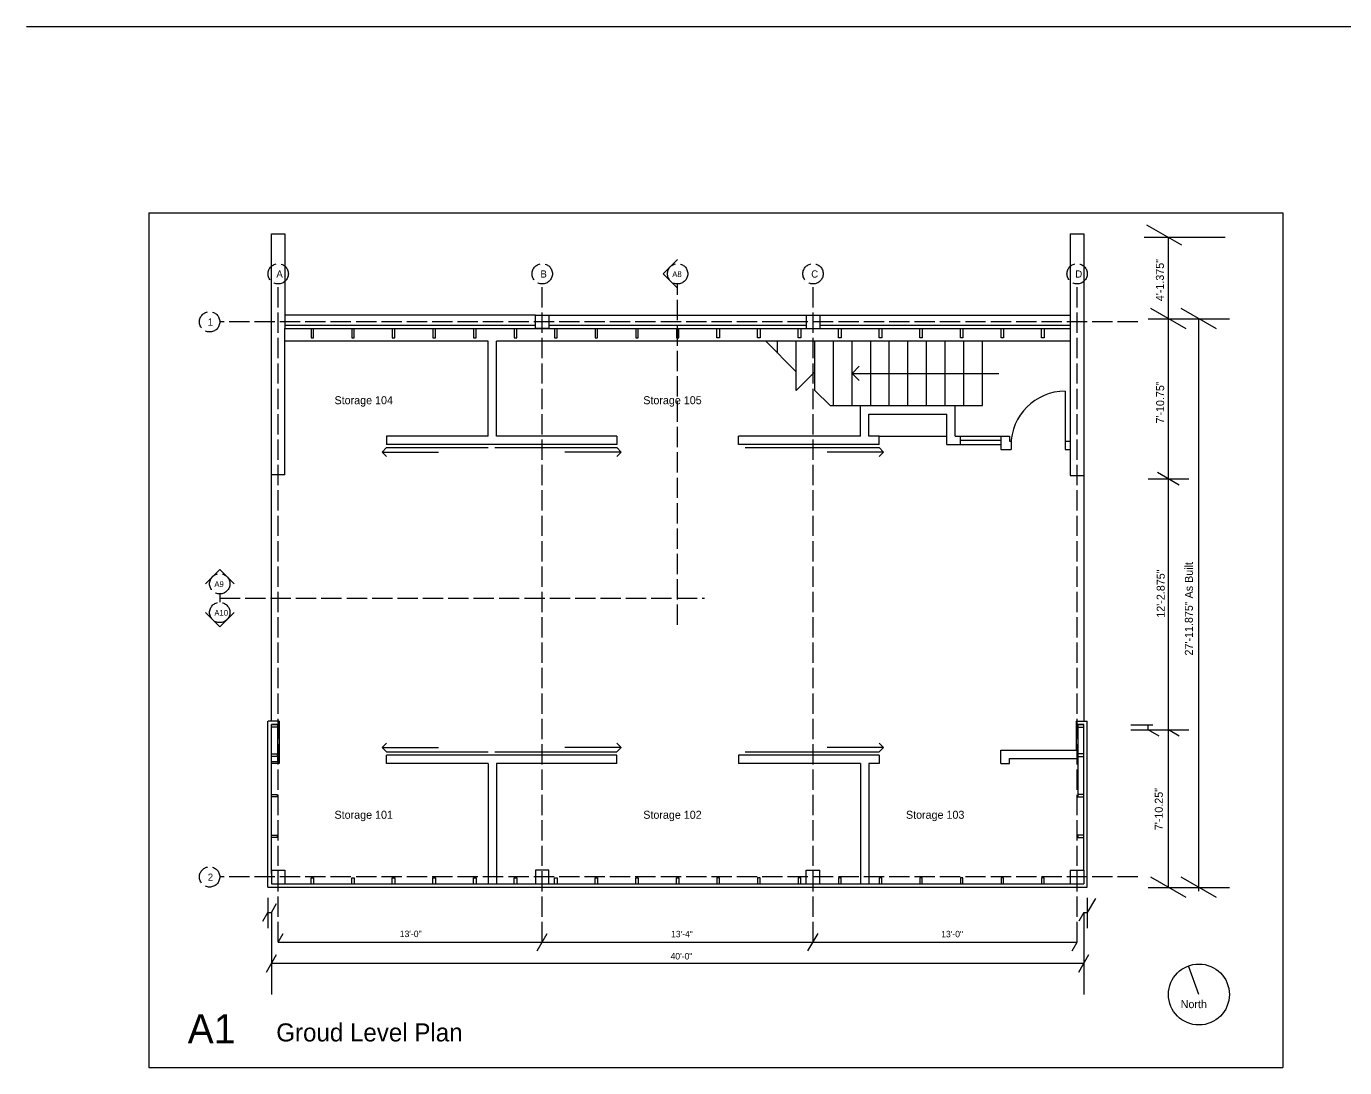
# Model space of a CAD drawing. Header units: inches. Extents: x 1267 to 6358, y -2516 to 3346.
# Drawn here: x 1267 to 2046, y 2730 to 3346 of the extents above; entities that cross this region are included whole.
import ezdxf

# ---------------------------------------------------------------- set-up
doc = ezdxf.new("R2010")
doc.units = ezdxf.units.IN
doc.header["$MEASUREMENT"] = 0
doc.linetypes.add('ACAD_ISO02W100', pattern=[15, 12, -3])
for name, color, linetype in [('const', 7, 'Continuous'), ('e1', 7, 'Continuous'), ('e2', 251, 'Continuous'), ('glass', 172, 'Continuous'), ('grid', 252, 'ACAD_ISO02W100'), ('millwork', 254, 'Continuous'), ('stairs', 140, 'Continuous'), ('walls', 7, 'Continuous')]:
    doc.layers.add(name, color=color, linetype=linetype)

msp = doc.modelspace()

# ---------------------------------------------------------------- linework, layer by layer
for p, q in [((1339.81, 3235.35), (2009.95, 3235.35)), ((1339.81, 3235.35), (1339.81, 2730.34)), ((2009.95, 3235.35), (2009.95, 2730.34)), ((1339.81, 2730.34), (2009.95, 2730.34))]:
    msp.add_line(p, q)
at = {"layer": 'const'}
for p, q in [((1950.25, 3216.22), (1929.47, 3228.22)), ((1975.86, 3220.82), (1927.86, 3220.82)), ((1942.29, 2836.82), (1942.29, 3220.82)), ((1952.68, 3166.82), (1931.9, 3178.82)), ((1970.68, 3166.82), (1949.9, 3178.82)), ((1930.29, 3172.82), (1978.29, 3172.82)), ((1960.29, 2834.62), (1960.29, 3172.82)), ((1930.29, 3078.32), (1954.29, 3078.32)), ((1948.73, 3074.6), (1935.85, 3082.04)), ((1920.14, 2932.82), (1933.17, 2932.82)), ((1920.14, 2929.94), (1954.29, 2929.94)), ((1930.29, 2929.94), (1930.29, 2932.82)), ((1936.73, 2926.22), (1930.29, 2929.94)), ((1948.73, 2926.22), (1942.29, 2929.94)), ((1930.29, 2836.82), (1978.29, 2836.82)), ((1952.68, 2830.82), (1931.9, 2842.82)), ((1970.68, 2830.82), (1949.9, 2842.82)), ((1899.15, 2830.36), (1894.35, 2822.04)), ((1407.25, 2816.85), (1410.25, 2822.04)), ((1410.25, 2822.04), (1412.3, 2822.04)), ((1412.3, 2822.04), (1415.3, 2827.24)), ((1412.3, 2822.04), (1412.3, 2773.55)), ((1892.3, 2822.04), (1889.3, 2816.85)), ((1892.3, 2822.04), (1892.3, 2773.55)), ((1892.3, 2822.04), (1894.35, 2822.04)), ((1416.3, 2804.48), (1419.3, 2809.68)), ((1416.3, 2804.48), (1888.33, 2804.48)), ((1569.3, 2799.29), (1575.3, 2809.68)), ((1729.3, 2799.29), (1735.3, 2809.68)), ((1885.33, 2799.29), (1888.33, 2804.48)), ((1409.3, 2786.82), (1415.3, 2797.21)), ((1889.3, 2786.82), (1895.3, 2797.21)), ((1412.3, 2792.02), (1892.3, 2792.02))]:
    msp.add_line(p, q, dxfattribs=at)
at = {"layer": 'e1'}
msp.add_line((1267.49, 3345.59), (6357.66, 3345.59), dxfattribs=at)
msp.add_circle((1960.29, 2773.55), 18, dxfattribs=at)
at = {"layer": 'e2'}
for p, q in [((1568.29, 3175.01), (1420.3, 3175.01)), ((1576.29, 3175.01), (1728.27, 3175.01)), ((1736.27, 3175.01), (1884.3, 3175.01)), ((1412.3, 2935.01), (1412.3, 3080.51)), ((1892.3, 3080.26), (1892.3, 2935.01))]:
    msp.add_line(p, q, dxfattribs=at)
at = {"layer": 'glass'}
msp.add_line((1819.3, 3101.01), (1843.3, 3101.01), dxfattribs=at)
at = {"layer": 'grid'}
for p, q in [((1416.3, 2804.48), (1416.3, 3193.41)), ((1572.3, 2804.48), (1572.3, 3193.41)), ((1652.3, 2991.92), (1652.3, 3193.41)), ((1732.3, 2804.48), (1732.3, 3193.41)), ((1888.33, 2804.48), (1888.33, 3193.41)), ((1924.29, 3171.01), (1381.76, 3171.01)), ((1381.76, 3010.25), (1381.76, 3005.28)), ((1381.76, 3007.76), (1668.14, 3007.76)), ((1924.29, 2843.01), (1381.76, 2843.01))]:
    msp.add_line(p, q, dxfattribs=at)
for centre in [(1416.3, 3199.41), (1572.3, 3199.41), (1652.3, 3199.41), (1732.3, 3199.41), (1888.33, 3199.41), (1375.76, 3171.01), (1381.76, 3016.25), (1381.76, 2999.28), (1375.76, 2843.01)]:
    msp.add_circle(centre, 6, dxfattribs=at)
at = {"layer": 'millwork'}
for p, q in [((1881.3, 3130.01), (1881.3, 3098.01)), ((1771.3, 3103.51), (1811.3, 3103.51)), ((1819.3, 3103.51), (1843.3, 3103.51)), ((1480.3, 3096.68), (1540.3, 3096.68)), ((1544.3, 3096.68), (1616.3, 3096.68)), ((1692.3, 3096.68), (1771.3, 3096.68)), ((1819.3, 3098.51), (1843.3, 3098.51)), ((1480.3, 2916.85), (1540.3, 2916.85)), ((1544.3, 2916.85), (1616.3, 2916.85)), ((1692.3, 2916.85), (1771.3, 2916.85))]:
    msp.add_line(p, q, dxfattribs=at)
msp.add_arc((1881.3, 3098.01), 32, 90, 180, dxfattribs=at)
at = {"layer": 'stairs'}
for p, q in [((1722.37, 3141.51), (1704.37, 3159.51)), ((1711.37, 3152.51), (1711.37, 3159.51)), ((1722.37, 3130.51), (1722.37, 3159.51)), ((1733.37, 3130.51), (1733.37, 3159.51)), ((1744.37, 3121.51), (1744.37, 3159.51)), ((1755.37, 3121.51), (1755.37, 3159.51)), ((1766.37, 3121.51), (1766.37, 3159.51)), ((1777.37, 3121.51), (1777.37, 3159.51)), ((1788.37, 3121.51), (1788.37, 3159.51)), ((1799.37, 3121.51), (1799.37, 3159.51)), ((1810.37, 3121.51), (1810.37, 3159.51)), ((1821.37, 3121.51), (1821.37, 3159.51)), ((1832.37, 3121.51), (1832.37, 3159.51)), ((1722.37, 3130.51), (1733.37, 3141.51)), ((1755.37, 3140.51), (1759.61, 3144.76)), ((1755.37, 3140.51), (1842.11, 3140.51)), ((1755.37, 3140.51), (1759.61, 3136.27)), ((1742.37, 3121.51), (1733.37, 3130.51)), ((1742.37, 3121.51), (1760.3, 3121.51)), ((1816.3, 3121.51), (1832.37, 3121.51)), ((1477.67, 3094.05), (1480.3, 3096.68)), ((1477.67, 3094.05), (1511.01, 3094.05)), ((1477.67, 3094.05), (1480.3, 3091.42)), ((1618.93, 3094.05), (1585.59, 3094.05)), ((1618.93, 3094.05), (1616.3, 3096.68)), ((1618.93, 3094.05), (1616.3, 3091.42)), ((1773.93, 3094.05), (1740.59, 3094.05)), ((1773.93, 3094.05), (1771.3, 3096.68)), ((1773.93, 3094.05), (1771.3, 3091.42)), ((1477.67, 2919.48), (1480.3, 2922.11)), ((1618.93, 2919.48), (1616.3, 2922.11)), ((1773.93, 2919.48), (1771.3, 2922.11)), ((1477.67, 2919.48), (1511.01, 2919.48)), ((1477.67, 2919.48), (1480.3, 2916.85)), ((1618.93, 2919.48), (1585.59, 2919.48)), ((1618.93, 2919.48), (1616.3, 2916.85)), ((1773.93, 2919.48), (1740.59, 2919.48)), ((1773.93, 2919.48), (1771.3, 2916.85))]:
    msp.add_line(p, q, dxfattribs=at)
at = {"layer": 'walls'}
for p, q in [((1412.3, 3080.51), (1412.3, 3223.01)), ((1412.3, 3223.01), (1420.3, 3223.01)), ((1420.3, 3223.01), (1420.3, 3175.01)), ((1884.3, 3223.01), (1884.3, 3175.01)), ((1884.3, 3223.01), (1892.3, 3223.01)), ((1892.3, 3223.01), (1892.3, 3080.26)), ((1652.3, 3207.9), (1643.82, 3199.41)), ((1652.3, 3190.93), (1643.82, 3199.41)), ((1420.3, 3175.01), (1420.3, 3167.01)), ((1568.29, 3175.01), (1576.29, 3175.01)), ((1568.29, 3167.01), (1568.29, 3175.01)), ((1576.29, 3175.01), (1576.29, 3167.01)), ((1728.27, 3175.01), (1728.27, 3167.01)), ((1728.27, 3175.01), (1736.27, 3175.01)), ((1736.27, 3175.01), (1736.27, 3167.01)), ((1884.3, 3175.01), (1884.3, 3167.01)), ((1420.3, 3169.01), (1568.29, 3169.01)), ((1420.3, 3167.01), (1884.3, 3167.01)), ((1420.3, 3080.51), (1420.3, 3167.01)), ((1576.29, 3167.01), (1568.29, 3167.01)), ((1576.29, 3169.01), (1728.27, 3169.01)), ((1728.27, 3167.01), (1736.27, 3167.01)), ((1736.27, 3169.01), (1884.3, 3169.01)), ((1884.3, 3167.01), (1884.3, 3080.26)), ((1540.3, 3159.51), (1420.3, 3159.51)), ((1540.3, 3103.51), (1540.3, 3159.51)), ((1884.3, 3159.51), (1545.3, 3159.51)), ((1545.3, 3103.51), (1545.3, 3159.51)), ((1760.3, 3121.51), (1816.3, 3121.51)), ((1760.3, 3103.51), (1760.3, 3121.51)), ((1765.3, 3116.51), (1811.3, 3116.51)), ((1765.3, 3103.51), (1765.3, 3116.51)), ((1811.3, 3098.51), (1811.3, 3116.51)), ((1816.3, 3103.51), (1816.3, 3121.51)), ((1540.3, 3103.51), (1480.3, 3103.51)), ((1480.3, 3103.51), (1480.3, 3098.51)), ((1616.3, 3103.51), (1545.3, 3103.51)), ((1616.3, 3103.51), (1616.3, 3098.51)), ((1688.3, 3098.51), (1688.3, 3103.51)), ((1760.3, 3103.51), (1688.3, 3103.51)), ((1771.3, 3103.51), (1765.3, 3103.51)), ((1771.3, 3098.51), (1771.3, 3103.51)), ((1816.3, 3103.51), (1819.3, 3103.51)), ((1819.3, 3103.51), (1819.3, 3098.51)), ((1843.3, 3103.51), (1843.3, 3095.51)), ((1843.3, 3103.51), (1848.3, 3103.51)), ((1848.3, 3103.51), (1848.3, 3100.51)), ((1848.3, 3100.51), (1849.3, 3100.51)), ((1881.3, 3100.51), (1881.3, 3095.51)), ((1881.3, 3100.51), (1884.3, 3100.51)), ((1616.3, 3098.51), (1480.3, 3098.51)), ((1771.3, 3098.51), (1688.3, 3098.51)), ((1811.3, 3098.51), (1819.3, 3098.51)), ((1843.3, 3095.51), (1849.3, 3095.51)), ((1849.3, 3098.51), (1849.3, 3095.51)), ((1881.3, 3095.51), (1884.3, 3095.51)), ((1420.3, 3080.51), (1412.3, 3080.51)), ((1884.3, 3080.26), (1892.3, 3080.26)), ((1373.27, 3016.25), (1381.76, 3024.73)), ((1390.24, 3016.25), (1381.76, 3024.73)), ((1373.27, 2999.28), (1381.76, 2990.79)), ((1390.24, 2999.28), (1381.76, 2990.79)), ((1410.25, 2837.01), (1410.25, 2935.01)), ((1416.8, 2935.01), (1410.3, 2935.01)), ((1412.25, 2845.01), (1412.25, 2933.01)), ((1416.8, 2933.01), (1412.3, 2933.01)), ((1415.8, 2931.51), (1415.8, 2911.01)), ((1416.8, 2935.01), (1416.8, 2910.01)), ((1887.8, 2935.01), (1894.3, 2935.01)), ((1887.8, 2935.01), (1887.8, 2918.01)), ((1887.8, 2933.01), (1892.3, 2933.01)), ((1888.8, 2931.51), (1888.8, 2891.76)), ((1892.3, 2847.01), (1892.3, 2933.01)), ((1894.3, 2837.01), (1894.3, 2935.01)), ((1616.3, 2915.01), (1480.3, 2915.01)), ((1480.3, 2910.01), (1480.3, 2915.01)), ((1616.3, 2910.01), (1616.3, 2915.01)), ((1771.3, 2915.01), (1688.3, 2915.01)), ((1688.3, 2915.01), (1688.3, 2910.01)), ((1771.3, 2915.01), (1771.3, 2910.01)), ((1843.3, 2910.01), (1843.3, 2918.01)), ((1843.3, 2918.01), (1887.8, 2918.01)), ((1881.3, 2918.01), (1884.3, 2918.01)), ((1415.8, 2911.01), (1412.25, 2911.01)), ((1416.8, 2910.01), (1412.25, 2910.01)), ((1540.3, 2910.01), (1480.3, 2910.01)), ((1540.3, 2910.01), (1540.3, 2839.01)), ((1545.3, 2910.01), (1545.3, 2839.01)), ((1616.3, 2910.01), (1545.3, 2910.01)), ((1760.3, 2910.01), (1688.3, 2910.01)), ((1760.3, 2910.01), (1760.3, 2839.01)), ((1765.3, 2910.01), (1765.3, 2839.01)), ((1771.3, 2910.01), (1765.3, 2910.01)), ((1843.3, 2910.01), (1848.3, 2910.01)), ((1848.3, 2910.01), (1848.3, 2913.01)), ((1848.3, 2913.01), (1849.3, 2913.01)), ((1848.3, 2913.01), (1888.8, 2913.01)), ((1412.3, 2847.01), (1420.3, 2847.01)), ((1412.3, 2847.01), (1412.3, 2839.01)), ((1420.3, 2847.01), (1420.3, 2839.01)), ((1568.29, 2847.01), (1568.29, 2839.01)), ((1576.29, 2847.01), (1568.29, 2847.01)), ((1576.29, 2839.01), (1576.29, 2847.01)), ((1728.27, 2847.01), (1736.27, 2847.01)), ((1728.27, 2839.01), (1728.27, 2847.01)), ((1736.27, 2839.01), (1736.27, 2847.01)), ((1884.3, 2847.01), (1892.3, 2847.01)), ((1884.3, 2847.01), (1884.3, 2839.01)), ((1892.3, 2847.01), (1892.3, 2839.01)), ((1410.25, 2837.01), (1894.3, 2837.01)), ((1412.3, 2839.01), (1420.3, 2839.01)), ((1418.3, 2839.01), (1570.29, 2839.01)), ((1568.29, 2839.01), (1576.29, 2839.01)), ((1576.29, 2839.01), (1728.27, 2839.01)), ((1728.27, 2839.01), (1736.27, 2839.01)), ((1736.27, 2839.01), (1884.3, 2839.01)), ((1884.3, 2839.01), (1892.3, 2839.01)), ((1410.25, 2830.65), (1410.25, 2812.73)), ((1894.35, 2830.65), (1894.35, 2812.73)), ((1960.29, 2773.55), (1954.13, 2790.46))]:
    msp.add_line(p, q, dxfattribs=at)
for points in [[(1435.72, 3167.01), (1435.72, 3161.51), (1437.22, 3161.51), (1437.22, 3167.01)], [(1459.72, 3167.01), (1459.72, 3161.51), (1461.22, 3161.51), (1461.22, 3167.01)], [(1483.72, 3167.01), (1483.72, 3161.51), (1485.22, 3161.51), (1485.22, 3167.01)], [(1507.72, 3167.01), (1507.72, 3161.51), (1509.22, 3161.51), (1509.22, 3167.01)], [(1531.72, 3167.01), (1531.72, 3161.51), (1533.22, 3161.51), (1533.22, 3167.01)], [(1555.72, 3167.01), (1555.72, 3161.51), (1557.22, 3161.51), (1557.22, 3167.01)], [(1579.55, 3167.01), (1579.55, 3161.51), (1581.05, 3161.51), (1581.05, 3167.01)], [(1603.55, 3167.01), (1603.55, 3161.51), (1605.05, 3161.51), (1605.05, 3167.01)], [(1627.55, 3167.01), (1627.55, 3161.51), (1629.05, 3161.51), (1629.05, 3167.01)], [(1651.55, 3167.01), (1651.55, 3161.51), (1653.05, 3161.51), (1653.05, 3167.01)], [(1677.05, 3167.01), (1677.05, 3161.51), (1675.55, 3161.51), (1675.55, 3167.01)], [(1701.05, 3167.01), (1701.05, 3161.51), (1699.55, 3161.51), (1699.55, 3167.01)], [(1725.05, 3167.01), (1725.05, 3161.51), (1723.55, 3161.51), (1723.55, 3167.01)], [(1748.88, 3167.01), (1748.88, 3161.51), (1747.38, 3161.51), (1747.38, 3167.01)], [(1772.88, 3167.01), (1772.88, 3161.51), (1771.38, 3161.51), (1771.38, 3167.01)], [(1796.88, 3167.01), (1796.88, 3161.51), (1795.38, 3161.51), (1795.38, 3167.01)], [(1820.88, 3167.01), (1820.88, 3161.51), (1819.38, 3161.51), (1819.38, 3167.01)], [(1844.88, 3167.01), (1844.88, 3161.51), (1843.38, 3161.51), (1843.38, 3167.01)], [(1868.88, 3167.01), (1868.88, 3161.51), (1867.38, 3161.51), (1867.38, 3167.01)], [(1412.3, 2933.01), (1415.8, 2933.01), (1415.8, 2931.51), (1412.3, 2931.51)], [(1892.3, 2933.01), (1888.8, 2933.01), (1888.8, 2931.51), (1892.3, 2931.51)], [(1412.25, 2915.76), (1415.75, 2915.76), (1415.75, 2914.26), (1412.25, 2914.26)], [(1892.3, 2915.76), (1888.8, 2915.76), (1888.8, 2914.26), (1892.3, 2914.26)], [(1412.25, 2891.76), (1415.75, 2891.76), (1415.75, 2890.26), (1412.25, 2890.26)], [(1892.3, 2891.76), (1888.8, 2891.76), (1888.8, 2890.26), (1892.3, 2890.26)], [(1412.25, 2867.76), (1415.75, 2867.76), (1415.75, 2866.26), (1412.25, 2866.26)], [(1892.3, 2867.76), (1888.8, 2867.76), (1888.8, 2866.26), (1892.3, 2866.26)], [(1435.72, 2839.01), (1435.72, 2842.51), (1437.22, 2842.51), (1437.22, 2839.01)], [(1459.72, 2839.01), (1459.72, 2842.51), (1461.22, 2842.51), (1461.22, 2839.01)], [(1483.72, 2839.01), (1483.72, 2842.51), (1485.22, 2842.51), (1485.22, 2839.01)], [(1507.72, 2839.01), (1507.72, 2842.51), (1509.22, 2842.51), (1509.22, 2839.01)], [(1531.72, 2839.01), (1531.72, 2842.51), (1533.22, 2842.51), (1533.22, 2839.01)], [(1555.72, 2839.01), (1555.72, 2842.51), (1557.22, 2842.51), (1557.22, 2839.01)], [(1579.55, 2839.01), (1579.55, 2842.51), (1581.05, 2842.51), (1581.05, 2839.01)], [(1603.55, 2839.01), (1603.55, 2842.51), (1605.05, 2842.51), (1605.05, 2839.01)], [(1627.55, 2839.01), (1627.55, 2842.51), (1629.05, 2842.51), (1629.05, 2839.01)], [(1651.55, 2839.01), (1651.55, 2842.51), (1653.05, 2842.51), (1653.05, 2839.01)], [(1677.05, 2839.01), (1677.05, 2842.51), (1675.55, 2842.51), (1675.55, 2839.01)], [(1701.05, 2839.01), (1701.05, 2842.51), (1699.55, 2842.51), (1699.55, 2839.01)], [(1725.05, 2839.01), (1725.05, 2842.51), (1723.55, 2842.51), (1723.55, 2839.01)], [(1748.88, 2839.01), (1748.88, 2842.51), (1747.38, 2842.51), (1747.38, 2839.01)], [(1772.88, 2839.01), (1772.88, 2842.51), (1771.38, 2842.51), (1771.38, 2839.01)], [(1796.88, 2839.01), (1796.88, 2842.51), (1795.38, 2842.51), (1795.38, 2839.01)], [(1820.88, 2839.01), (1820.88, 2842.51), (1819.38, 2842.51), (1819.38, 2839.01)], [(1844.88, 2839.01), (1844.88, 2842.51), (1843.38, 2842.51), (1843.38, 2839.01)], [(1868.88, 2839.01), (1868.88, 2842.51), (1867.38, 2842.51), (1867.38, 2839.01)]]:
    msp.add_lwpolyline(points, dxfattribs=at)

# ---------------------------------------------------------------- texts
at = {"layer": 'const', "attachment_point": 1}
for s, insert, char_height, width in [('A', (1415.22, 3201.41), 4.26, 1625.1973), ('B', (1571.22, 3201.41), 4.26, 1625.1973), ('C', (1731.22, 3201.41), 4.26, 1625.1973), ('D', (1887.25, 3201.41), 4.26, 1625.1973), ('A8', (1649.12, 3200.88), 3.41, 1300.1578), ('1', (1374.67, 3173.01), 4.26, 1625.1973), ('Storage 104', (1449.58, 3127.06), 4.7359, 1805.7748), ('Storage 105', (1632, 3127.06), 4.7359, 1805.7748), ('A9', (1378.57, 3017.72), 3.41, 1300.1578), ('A10', (1378.57, 3000.75), 3.41, 1300.1578), ('Storage 101', (1449.58, 2882.12), 4.7359, 1805.7748), ('Storage 102', (1632, 2882.12), 4.7359, 1805.7748), ('Storage 103', (1787.21, 2882.12), 4.7359, 1805.7748), ('2', (1374.67, 2845.01), 4.26, 1625.1973), ('13\'-0"', (1488.12, 2811.26), 3.789, 1444.6198), ('13\'-4"', (1648.4, 2811.17), 3.789, 1444.6198), ('13\'-0"', (1808.02, 2811.17), 3.789, 1444.6198), ('40\'-0"', (1648.11, 2798.04), 3.789, 1444.6198), ('North', (1949.53, 2770.23), 4.736, 1805.7748), ('A1', (1362.81, 2761.92), 17.262, 6582.0491), ('Groud Level Plan', (1415.14, 2756.47), 10.6557, 4062.9933)]:
    msp.add_mtext(s, dxfattribs=dict(at, insert=insert, char_height=char_height, width=width))
at = {"layer": 'const', "width": 1805.7748, "attachment_point": 1, "rotation": 90}
for s, insert, char_height in [('4\'-1.375"', (1934.89, 3183.19), 4.736), ('7\'-10.75"', (1935.02, 3110.89), 4.736), ('12\'-2.875"', (1935.37, 2996.21), 4.736), ('27\'-11.875" As Built', (1952, 2973.86), 4.7359), ('7\'-10.25"', (1934.22, 2870.63), 4.736)]:
    msp.add_mtext(s, dxfattribs=dict(at, insert=insert, char_height=char_height))

doc.saveas('drawing.dxf')
